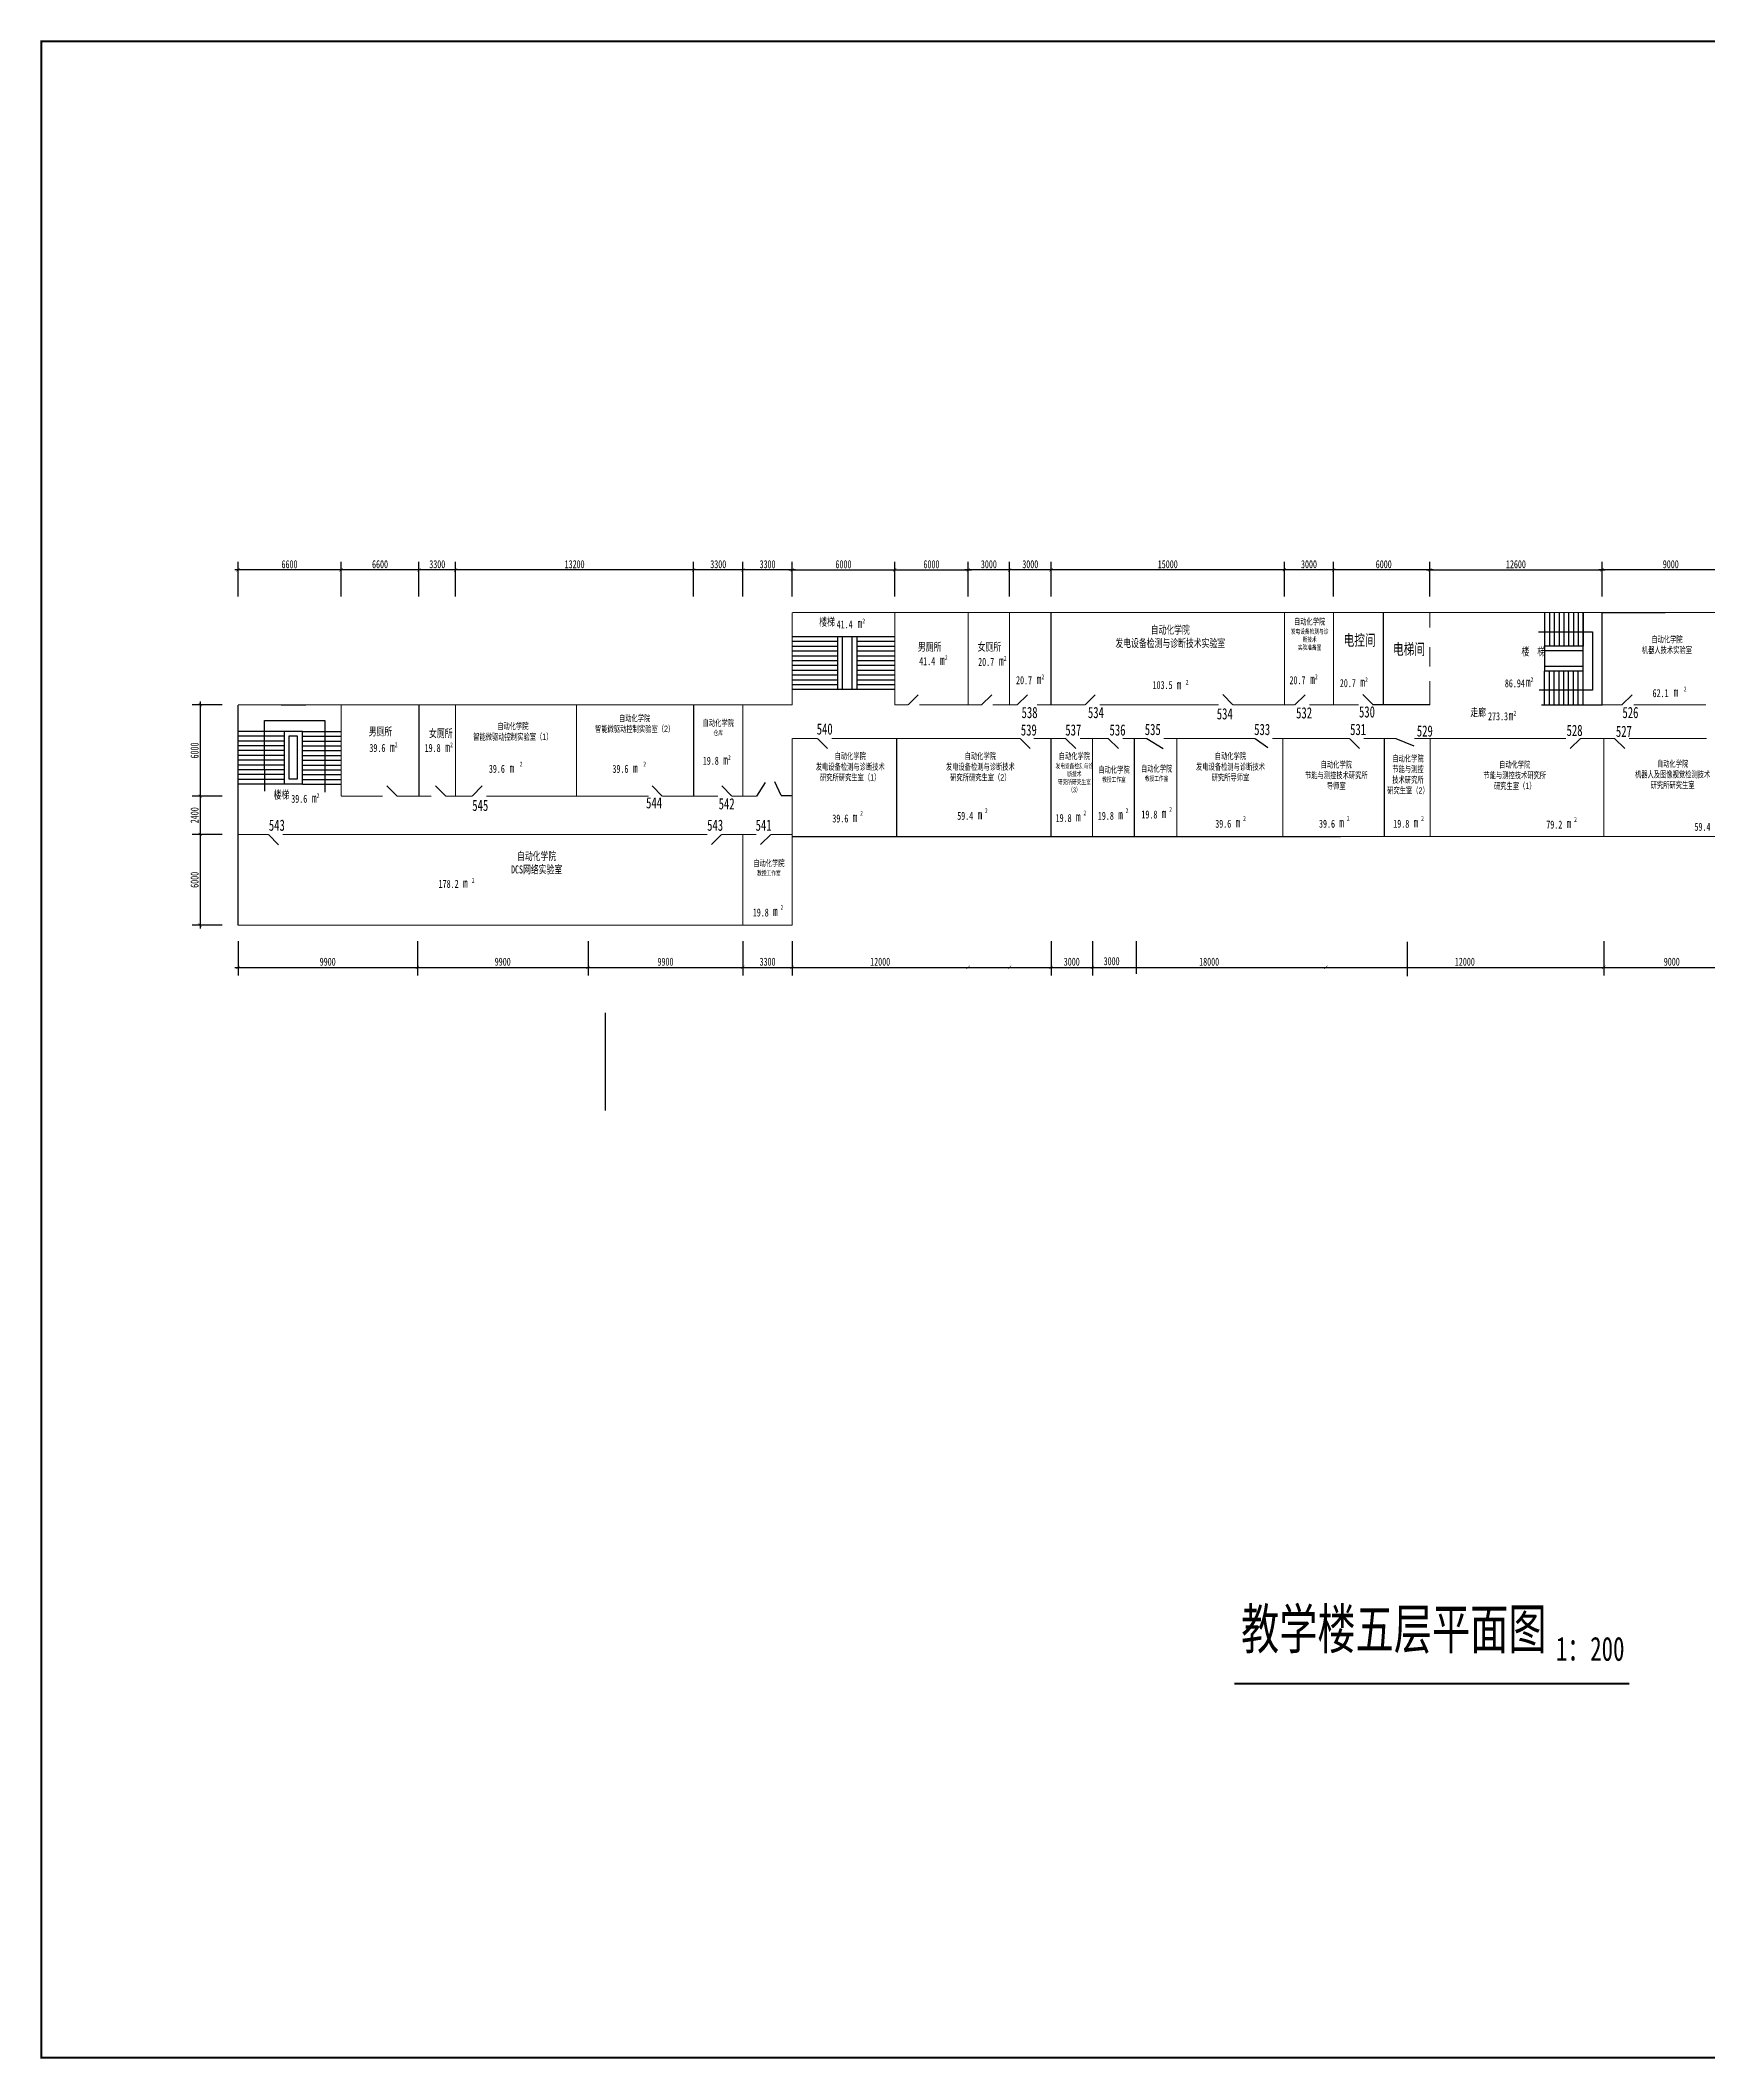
# Model space of a CAD drawing. Extents: x -85841 to 94251, y -96404 to 29716.
# Drawn here: x -85841 to 18381, y -96404 to 29716 of the extents above; entities that cross this region are included whole.
import ezdxf

# ---------------------------------------------------------------- set-up
doc = ezdxf.new("R2010")
doc.units = 0
doc.header["$LTSCALE"] = 20
doc.layers.get('0').update_dxf_attribs({"linetype": 'CONTINUOUS'})
doc.layers.get('DEFPOINTS').update_dxf_attribs({"linetype": 'CONTINUOUS'})
doc.styles.get("Standard").update_dxf_attribs({"font": '', "width": 0.7, "height": 700})
doc.styles.get('Standard').set_extended_font_data('FangSong_GB2312')

# ---------------------------------------------------------------- blocks, each defined once
blk = doc.blocks.new('1')
blk.add_line((0, 0), (900, -1))
blk = doc.blocks.new('_ARCHTICK')
at = {"color": 0, "linetype": 'ByBlock', "const_width": 0.15}
blk.add_lwpolyline([(-0.5, -0.5), (0.5, 0.5)], dxfattribs=at)

msp = doc.modelspace()

# ---------------------------------------------------------------- linework, layer by layer
at = {"color": 0, "linetype": 'ByBlock'}
for p, q in [((-66844, -3372), (-73684, -3372)), ((-73484, -5037), (-73484, -2872)), ((-61974, -3372), (-67244, -3372)), ((-67044, -5037), (-67044, -2872)), ((-59684, -3372), (-62374, -3372)), ((-62174, -5037), (-62174, -2872)), ((-44804, -3372), (-60084, -3372)), ((-59884, -5037), (-59884, -2872)), ((-59884, -5037), (-59884, -2872)), ((-41724, -3372), (-45204, -3372)), ((-45004, -5037), (-45004, -2872)), ((-38644, -3372), (-42124, -3372)), ((-41924, -5037), (-41924, -2872)), ((-39044, -3372), (-32234, -3372)), ((-38844, -5037), (-38844, -2872)), ((-38844, -5037), (-38844, -2872)), ((-32634, -3372), (-27644, -3372)), ((-32434, -5037), (-32434, -2872)), ((-25054, -3372), (-28044, -3372)), ((-27844, -5037), (-27844, -2872)), ((-27844, -5037), (-27844, -2872)), ((-22464, -3372), (-25454, -3372)), ((-25254, -5037), (-25254, -2872)), ((-7874, -3372), (-22864, -3372)), ((-22664, -5037), (-22664, -2872)), ((-4803, -3372), (-8274, -3372)), ((-8074, -5037), (-8074, -2872)), ((1216, -3372), (-5203, -3372)), ((-5003, -5037), (-5003, -2872)), ((816, -3372), (11981, -3372)), ((1016, -5037), (1016, -2872)), ((1016, -5037), (1016, -2872)), ((20571, -3372), (11581, -3372)), ((11781, -5037), (11781, -2872)), ((11781, -5037), (11781, -2872)), ((-74484, -11807), (-76349, -11807)), ((-75849, -11607), (-75849, -17707)), ((-74484, -17507), (-76349, -17507)), ((-75484, -17507), (-76349, -17507)), ((-75849, -17307), (-75849, -20107)), ((-74484, -19907), (-76349, -19907)), ((-75484, -19907), (-76349, -19907)), ((-75849, -19707), (-75849, -25777)), ((-74484, -25577), (-76349, -25577)), ((-73484, -26577), (-73484, -28711)), ((-62275, -26577), (-62275, -28711)), ((-51605, -26577), (-51605, -28711)), ((-41924, -26577), (-41924, -28711)), ((-38844, -26577), (-38844, -28711)), ((-38844, -26577), (-38844, -28711)), ((-22664, -26577), (-22664, -28711)), ((-20074, -26577), (-20074, -28711)), ((-400, -26620), (-400, -28754)), ((11892, -26577), (11892, -28711)), ((11892, -26577), (11892, -28711)), ((-73684, -28211), (-62075, -28211)), ((-62475, -28211), (-51405, -28211)), ((-51805, -28211), (-41724, -28211)), ((-42124, -28211), (-38644, -28211)), ((-39044, -28211), (-27644, -28211)), ((-28044, -28211), (-25054, -28211)), ((-25454, -28211), (-22464, -28211)), ((-22864, -28211), (-19874, -28211)), ((-20274, -28211), (-5284, -28211)), ((-5684, -28211), (12092, -28211)), ((11692, -28211), (20583, -28211))]:
    msp.add_line(p, q, dxfattribs=at)
for p, q in [((8191, -6037), (8191, -8137)), ((8491, -6037), (8491, -8137)), ((8791, -6037), (8791, -8137)), ((9091, -6037), (9091, -8137)), ((9391, -6037), (9391, -8137)), ((9691, -6037), (9691, -8137)), ((9991, -6037), (9991, -8137)), ((10291, -6037), (10291, -8137)), ((10591, -11807), (10591, -6037)), ((10591, -6037), (10591, -8137)), ((11781, -11807), (11781, -6037)), ((11781, -6037), (15736, -6037)), ((-38844, -7537), (-32434, -7537)), ((-36012, -7537), (-36012, -10837)), ((-35712, -7537), (-35712, -10837)), ((-35112, -7537), (-35112, -10837)), ((-34812, -7537), (-34812, -10837)), ((7799, -7238), (11190, -7238)), ((11190, -7238), (11190, -10893)), ((-38844, -7837), (-36012, -7837)), ((-38844, -8137), (-36012, -8137)), ((-38844, -8437), (-36012, -8437)), ((-38844, -8737), (-36012, -8737)), ((-34812, -7837), (-32434, -7837)), ((-34812, -8137), (-32434, -8137)), ((-34812, -8437), (-32434, -8437)), ((-34812, -8737), (-32434, -8737)), ((10591, -8137), (8191, -8137)), ((8191, -8137), (8191, -9707)), ((10591, -8437), (8191, -8437)), ((-38844, -9037), (-36012, -9037)), ((-38844, -9337), (-36012, -9337)), ((-38844, -9637), (-36012, -9637)), ((-38844, -9937), (-36012, -9937)), ((-34812, -9037), (-32434, -9037)), ((-34812, -9337), (-32434, -9337)), ((-34812, -9637), (-32434, -9637)), ((-34812, -9937), (-32434, -9937)), ((10591, -9407), (8191, -9407)), ((8191, -11807), (8191, -9707)), ((10591, -9707), (8191, -9707)), ((8491, -11807), (8491, -9707)), ((8791, -11807), (8791, -9707)), ((9091, -11807), (9091, -9707)), ((9391, -11807), (9391, -9707)), ((9691, -11807), (9691, -9707)), ((9991, -11807), (9991, -9707)), ((10291, -11807), (10291, -9707)), ((10591, -11807), (10591, -9707)), ((-38844, -10237), (-36012, -10237)), ((-38844, -10537), (-36012, -10537)), ((-38844, -10837), (-32434, -10837)), ((-34812, -10237), (-32434, -10237)), ((-34812, -10537), (-32434, -10537)), ((11190, -10893), (7843, -10893)), ((-70787, -11807), (-69254, -11807)), ((1016, -11807), (-2579, -11807)), ((7985, -11807), (11781, -11807)), ((-70631, -13466), (-73484, -13466)), ((-70631, -13766), (-73484, -13766)), ((-71822, -15881), (-71822, -12783)), ((-71822, -12783), (-68055, -12783)), ((-69459, -13466), (-67044, -13466)), ((-69459, -13766), (-67044, -13766)), ((-68055, -12783), (-68055, -15829)), ((-70631, -14066), (-73484, -14066)), ((-70631, -14366), (-73484, -14366)), ((-70631, -14666), (-73484, -14666)), ((-70631, -14966), (-73484, -14966)), ((-69459, -14066), (-67044, -14066)), ((-69459, -14366), (-67044, -14366)), ((-69459, -14666), (-67044, -14666)), ((-69459, -14966), (-67044, -14966)), ((-16671, -13907), (-15656, -14534)), ((-9912, -13907), (-9102, -14466)), ((-1105, -13907), (12, -14363)), ((-70631, -15266), (-73484, -15266)), ((-70631, -15566), (-73484, -15566)), ((-70631, -15866), (-73484, -15866)), ((-70631, -16166), (-73484, -16166)), ((-71822, -15881), (-71822, -17208)), ((-69459, -15266), (-67044, -15266)), ((-69459, -15566), (-67044, -15566)), ((-69459, -15866), (-67044, -15866)), ((-69459, -16166), (-67044, -16166)), ((-68055, -15829), (-68055, -17253)), ((-70631, -16466), (-73484, -16466)), ((-70631, -16766), (-73484, -16766)), ((-69459, -16466), (-67044, -16466)), ((-69459, -16766), (-67044, -16766)), ((-41061, -17507), (-40517, -16666)), ((-39538, -17481), (-39919, -16612)), ((-38844, -20027), (-4563, -20027)), ((-65373, -25577), (-65373, -25577)), ((-17350, -26582), (-17350, -28605))]:
    msp.add_line(p, q)
for points, const_width in [([(-85781, 29656), (92419, 29656), (92419, -96344), (-85781, -96344), (-85781, 29656)], 120), ([(-38844, -6037), (1016, -6037)], 70), ([(-38844, -6037), (-38844, -11807)], 70), ([(-22664, -11807), (-22664, -6037)], 70), ([(-5003, -11807), (-5003, -6037)], 70), ([(1016, -6037), (1016, -6990)], 70), ([(1016, -6037), (6981, -6037)], 70), ([(6981, -6037), (11781, -6037)], 70), ([(11781, -6037), (47417, -6037)], 70), ([(11781, -6037), (11781, -11807), (11864, -11807)], 70), ([(1016, -8190), (1016, -9422)], 70), ([(1016, -10322), (1016, -11807)], 70), ([(-59884, -11807), (-73484, -11807)], 70), ([(-73484, -15266), (-73484, -11807)], 70), ([(-67044, -11807), (-67044, -17507)], 70), ([(-62174, -11836), (-62174, -17536)], 70), ([(-59884, -11807), (-59884, -17507)], 70), ([(-59884, -11807), (-38844, -11807)], 70), ([(-32434, -11807), (-31599, -11807)], 70), ([(-30899, -11807), (-28364, -11807)], 70), ([(-27009, -11807), (-28364, -11807)], 70), ([(-26309, -11807), (-24774, -11807)], 70), ([(-23539, -11807), (-20533, -11807)], 70), ([(-19633, -11807), (-13193, -11807)], 70), ([(-14305, -11807), (-12192, -11807)], 70), ([(-11292, -11807), (-8074, -11807)], 70), ([(-8110, -11807), (-7424, -11807)], 70), ([(-6524, -11807), (-4164, -11807)], 70), ([(-4164, -11807), (-3428, -11807)], 70), ([(-2528, -11807), (1016, -11807)], 70), ([(11864, -11807), (13021, -11807)], 70), ([(14371, -11807), (13758, -11807)], 70), ([(14454, -11807), (14371, -11807)], 70), ([(14658, -11807), (14454, -11807)], 70), ([(14658, -11807), (18269, -11807)], 70), ([(-38844, -13907), (-37270, -13907)], 70), ([(-38844, -13907), (-38844, -19907)], 70), ([(-36370, -13907), (-25254, -13907)], 70), ([(-32311, -13907), (-32311, -20027)], 70), ([(-26286, -13907), (-24596, -13907)], 70), ([(-23748, -13907), (-21753, -13907)], 70), ([(-22664, -13907), (-22664, -20027)], 70), ([(-20853, -13907), (-19086, -13907)], 70), ([(-18186, -13907), (-16671, -13907)], 70), ([(-15613, -13907), (-9912, -13907)], 70), ([(-14800, -13907), (-14800, -20027)], 70), ([(-8820, -13907), (-7813, -13907)], 70), ([(-8169, -13907), (-8169, -20027)], 70), ([(-8169, -13907), (-8169, -20027)], 70), ([(-7813, -13907), (-5003, -13907)], 70), ([(-5782, -13907), (-4015, -13907)], 70), ([(-3115, -13907), (-1105, -13907)], 70), ([(-1829, -13907), (-1829, -20027)], 70), ([(55, -13907), (1039, -13907)], 70), ([(1039, -13907), (9527, -13907)], 70), ([(1039, -13907), (1039, -20027)], 70), ([(10427, -13907), (11856, -13907)], 70), ([(11856, -13907), (12566, -13907)], 70), ([(13466, -13907), (18315, -13907)], 70), ([(-17458, -13950), (-17458, -20070)], 70), ([(-73484, -15266), (-73484, -25577)], 70), ([(-67044, -17507), (-64444, -17507)], 70), ([(-63544, -17507), (-61403, -17507)], 70), ([(-60503, -17507), (-59884, -17507)], 70), ([(-59884, -17507), (-58858, -17507)], 70), ([(-57958, -17507), (-51128, -17507)], 70), ([(-50228, -17507), (-51128, -17507)], 70), ([(-50228, -17507), (-47812, -17507)], 70), ([(-46969, -17507), (-43485, -17507)], 70), ([(-42609, -17507), (-41924, -17507)], 70), ([(-41924, -17507), (-41061, -17507)], 70), ([(-39538, -17481), (-38844, -17481)], 70), ([(-72627, -19907), (-73484, -19907)], 70), ([(-72627, -19907), (-71585, -19907)], 70), ([(-70685, -19907), (-49468, -19907)], 70), ([(-63096, -19907), (-49468, -19907)], 70), ([(-60554, -19907), (-49468, -19907)], 70), ([(-52566, -19907), (-50784, -19907)], 70), ([(-52426, -19907), (-49468, -19907)], 70), ([(-49884, -19907), (-44158, -19907)], 70), ([(-43258, -19907), (-41924, -19907)], 70), ([(-43258, -19907), (-41078, -19907)], 70), ([(-41924, -20027), (-41924, -19907)], 70), ([(-40178, -19907), (-38844, -19907)], 70), ([(-38844, -19907), (-38844, -20027)], 70), ([(-38844, -20027), (-4563, -20027)], 70), ([(-38844, -20027), (-38844, -25577)], 70), ([(-4563, -20027), (8156, -20027)], 70), ([(8156, -20027), (12956, -20027)], 70), ([(12956, -20027), (47636, -20027)], 70), ([(-70404, -25577), (-73484, -25577)], 70), ([(-64287, -25577), (-70404, -25577)], 70), ([(-64287, -25577), (-63537, -25577)], 70), ([(-63286, -25577), (-63537, -25577)], 70), ([(-63286, -25577), (-38844, -25577)], 70), ([(-50522, -31044), (-50522, -37164)], 70), ([(-11205, -72976), (13480, -72976)], 120)]:
    msp.add_lwpolyline(points, dxfattribs=dict(const_width=const_width))
for points in [[(-85781, -96344), (92419, -96344), (92419, 29656), (-85781, 29656)], [(-69459, -13466), (-70606, -13466), (-70606, -16749), (-69459, -16749)], [(-69759, -13766), (-70306, -13766), (-70306, -16426), (-69759, -16426)]]:
    msp.add_lwpolyline(points, close=True)
for points in [[(-32434, -11807, 70, 70, 0), (-32434, -6037, 70, 70, 0)], [(-27844, -11807, 70, 70, 0), (-27844, -6037, 70, 70, 0)], [(-25254, -11807, 70, 70, 0), (-25254, -6037, 70, 70, 0)], [(-8074, -11807, 70, 70, 0), (-8074, -6037, 70, 70, 0)], [(-1894, -11807, 70, 70, 0), (-1894, -6037, 70, 70, 0)], [(-52326, -11807, 70, 70, 0), (-52326, -17507, 70, 70, 0)], [(-45004, -11807, 70, 70, 0), (-45004, -17507, 70, 70, 0)], [(-41924, -11807, 70, 70, 0), (-41924, -17507, 70, 70, 0)], [(-20074, -13907, 70, 70, 0), (-20074, -20027, 70, 70, 0)], [(11892, -13907, 70, 70, 0), (11892, -20027, 70, 70, 0)], [(-41924, -20027, 70, 70, 0), (-41924, -25577, 70, 70, 0)]]:
    msp.add_lwpolyline(points, format="xyseb")
at = {"layer": 'DEFPOINTS', "color": 0, "linetype": 'ByBlock'}
for p in [(-73484, -3372), (-67044, -3372), (-62174, -3372), (-59884, -3372), (-45004, -3372), (-41924, -3372), (-38844, -3372), (-32434, -3372), (-27844, -3372), (-27844, -3372), (-25254, -3372), (-22664, -3372), (-8074, -3372), (-5003, -3372), (1016, -3372), (11781, -3372), (11781, -3372), (-38844, -6037), (-38844, -6037), (-38844, -6037), (-38844, -6037), (-33144, -6037), (-33144, -6037), (-33144, -6037), (-32434, -6037), (-32434, -6037), (-32434, -6037), (-28844, -6037), (-28844, -6037), (-28364, -6037), (-28364, -6037), (-27844, -6037), (-27844, -6037), (-27844, -6037), (-25584, -6037), (-25584, -6037), (-25584, -6037), (-25254, -6037), (-25254, -6037), (-25254, -6037), (-25254, -6037), (-22814, -6037), (-22814, -6037), (-22814, -6037), (-22814, -6037), (-22814, -6037), (-22664, -6037), (-22664, -6037), (-22664, -6037), (-22664, -6037), (-15814, -6037), (-15814, -6037), (-10074, -6037), (-10074, -6037), (-8074, -6037), (-8074, -6037), (-5003, -6037), (-5003, -6037), (-4484, -6037), (-4484, -6037), (-4164, -6037), (-4164, -6037), (-4164, -6037), (-1894, -6037), (-1894, -6037), (-1894, -6037), (-1574, -6037), (1016, -6037), (11781, -6037), (11781, -6037), (11781, -6037), (11781, -6037), (11781, -6037), (14371, -6037), (14371, -6037), (16961, -6037), (16961, -6037), (-73484, -11807), (-73484, -11807), (-67044, -11807), (-67044, -11807), (-67044, -11807), (-62174, -11836), (-62174, -11836), (-62174, -11836), (-62174, -11836), (-62174, -11836), (-59884, -11807), (-59884, -11807), (-59884, -11807), (-59884, -11807), (-59884, -11807), (-59884, -11807), (-49364, -11807), (-49364, -11807), (-45004, -11807), (-45004, -11807), (-45004, -11807), (-45004, -11807), (-43807, -11807), (-41924, -11807), (-41924, -11807), (-41924, -11807), (-41924, -11807), (-38844, -11807), (11856, -13907), (-75849, -17507), (-74484, -17507), (-67044, -17507), (-75849, -19907), (-74484, -19907), (-73484, -19907), (-38844, -20027), (-27844, -20027), (-27844, -20027), (-27844, -20027), (-27844, -20027), (-27764, -20027), (-25254, -20027), (-25254, -20027), (-22664, -20027), (-22664, -20027), (-21664, -20027), (-21664, -20027), (-21504, -20027), (-21504, -20027), (-20074, -20027), (-20074, -20027), (-13074, -20027), (-13074, -20027), (-12834, -20027), (-12834, -20027), (-5003, -20027), (-5003, -20027), (-4003, -20027), (-4003, -20027), (-3683, -20027), (4106, -20027), (4106, -20027), (11892, -20027), (11892, -20027), (12696, -20027), (12696, -20027), (-75849, -25577), (-73484, -25577), (-73484, -25577), (-73484, -25577), (-70404, -25577), (-70404, -25577), (-62275, -25577), (-62275, -25577), (-62275, -25577), (-62275, -25577), (-51605, -25577), (-51605, -25577), (-51605, -25577), (-51605, -25577), (-41924, -25577), (-41924, -25577), (-38844, -25577), (-38844, -25577), (-38844, -25577), (-62275, -28211), (-51605, -28211), (-41924, -28211), (-38844, -28211), (-27844, -28211), (-25254, -28211), (-22664, -28211), (-20074, -28211), (-5484, -28211), (11892, -28211)]:
    msp.add_point(p, dxfattribs=at)

# ---------------------------------------------------------------- block references
at = {"color": 0, "linetype": 'ByBlock', "xscale": 200, "yscale": 200, "zscale": 200}
for p, rotation in [((-73484, -3372), 180), ((-67044, -3372), 180), ((-62174, -3372), 180), ((-59884, -3372), 180), ((-45004, -3372), 180), ((-41924, -3372), 180), ((-38844, -3372), 180), ((-38844, -3372), 180), ((-32434, -3372), 180), ((-27844, -3372), 180), ((-25254, -3372), 180), ((-22664, -3372), 180), ((-8074, -3372), 180), ((-5003, -3372), 180), ((1016, -3372), 180), ((1016, -3372), 180), ((11781, -3372), 180), ((-75849, -11807), 90), ((-75849, -17507), 270), ((-75849, -17507), 90), ((-75849, -19907), 90), ((-75849, -19907), 270), ((-75849, -25577), 270), ((-73484, -28211), 180), ((-62275, -28211), 180), ((-51605, -28211), 180), ((-41924, -28211), 180), ((-38844, -28211), 180), ((-27844, -28211), 180), ((-25254, -28211), 180), ((-22664, -28211), 180), ((-20074, -28211), 180), ((-5484, -28211), 180), ((11892, -28211), 180)]:
    msp.add_blockref('_ARCHTICK', p, dxfattribs=dict(at, rotation=rotation))
for p in [(-67044, -3372), (-62174, -3372), (-59884, -3372), (-59884, -3372), (-45004, -3372), (-41924, -3372), (-38844, -3372), (-32434, -3372), (-27844, -3372), (-27844, -3372), (-25254, -3372), (-22664, -3372), (-8074, -3372), (-5003, -3372), (1016, -3372), (11781, -3372), (11781, -3372), (-62275, -28211), (-51605, -28211), (-41924, -28211), (-38844, -28211), (-27844, -28211), (-25254, -28211), (-22664, -28211), (-20074, -28211), (-5484, -28211), (11892, -28211)]:
    msp.add_blockref('_ARCHTICK', p, dxfattribs=at)
for p, rotation in [((-31599, -11807), 45), ((-27009, -11807), 45), ((-24774, -11807), 45), ((-20533, -11807), 45), ((-11292, -11807), 135), ((-7424, -11807), 45), ((-2528, -11807), 135), ((13021, -11807), 45), ((-37270, -13907), 315), ((-24596, -13907), 315), ((-21753, -13907), 315), ((-19086, -13907), 315), ((-4015, -13907), 315), ((10427, -13907), 225), ((12566, -13907), 315), ((-63544, -17507), 135), ((-60503, -17507), 135), ((-58858, -17507), 45), ((-46969, -17507), 135), ((-42609, -17507), 135), ((-71585, -19907), 315), ((-43258, -19907), 225), ((-40178, -19907), 225)]:
    msp.add_blockref('1', p, dxfattribs=dict(rotation=rotation))

# ---------------------------------------------------------------- texts
at = {"color": 0, "linetype": 'ByBlock', "char_height": 500, "attachment_point": 5}
for s, insert in [('6600', (-70264, -3022)), ('6600', (-64609, -3022)), ('3300', (-61029, -3022)), ('13200', (-52444, -3022)), ('3300', (-43464, -3022)), ('3300', (-40384, -3022)), ('6000', (-35639, -3022)), ('6000', (-30139, -3022)), ('3000', (-26549, -3022)), ('3000', (-23959, -3022)), ('15000', (-15369, -3022)), ('3000', (-6539, -3022)), ('6000', (-1869, -3022)), ('12600', (6398, -3022)), ('9000', (16076, -3022)), ('9900', (-67880, -27861)), ('9900', (-56940, -27861)), ('9900', (-46765, -27861)), ('3300', (-40384, -27861)), ('12000', (-33344, -27861)), ('3000', (-21369, -27861)), ('18000', (-12779, -27861)), ('12000', (3204, -27861)), ('9000', (16138, -27861))]:
    msp.add_mtext(s, dxfattribs=dict(at, insert=insert))
for s, insert, char_height, width, attachment_point in [('楼梯', (-37154, -6374), 500, 2119.32, 1), ('41.4', (-36064, -6527), 500, 1559.55, 1), ('m', (-34756, -6407), 600, 512.8, 1), ('2', (-34459, -6413), 300, 341.87, 1), ('{\\fGulim|b0|i0|c134|p34;\\C7;自\\fPMingLiU|b0|i0|c134|p18;动\\fGulim|b0|i0|c134|p34;化\\fPMingLiU|b0|i0|c134|p18;学\\fGulim|b0|i0|c134|p34;院\\fPMingLiU|b0|i0|c134|p18;\\C256;\\P发电设备检测与诊断技术实验\\fGulim|b0|i0|c134|p34;室}', (-15212, -6869), 500, 7248.07, 2), ('{\\fGulim|b0|i0|c134|p34;\\C7;自\\fPMingLiU|b0|i0|c134|p18;动\\fGulim|b0|i0|c134|p34;化\\fPMingLiU|b0|i0|c134|p18;学\\fGulim|b0|i0|c134|p34;院\\fPMingLiU|b0|i0|c134|p18;\\C256;\\P\\H0.75x;发电设备检测与诊断技术\\P实验准备室}', (-6500, -6402), 400, 2411.33, 2), ('电控间', (-4377, -7413), 700, 2110.71, 1), ('{\\fGulim|b0|i0|c129|p34;自\\fPMingLiU|b0|i0|c136|p18;动\\fGulim|b0|i0|c134|p34;化\\fPMingLiU|b0|i0|c134|p18;学\\fGulim|b0|i0|c134|p34;院}\\P{\\fPMingLiU|b0|i0|c134|p18;机器人技术实验\\fGulim|b0|i0|c134|p34;室}', (15833, -7513), 400, 6485.63, 2), ('男厕所', (-30986, -7933), 500, 2634.82, 1), ('2', (-29299, -8714), 300, 341.87, 1), ('女厕所', (-27250, -7933), 500, 1661.79, 1), ('2', (-25614, -8760), 300, 341.87, 1), ('电梯间', (-1290, -7976), 700, 2062.12, 1), ('楼  梯', (6744, -8230), 500, 1546.53, 1), ('41.4', (-30905, -8829), 500, 1559.55, 1), ('m', (-29596, -8709), 600, 512.8, 1), ('20.7', (-27219, -8875), 500, 1559.55, 1), ('m', (-25911, -8755), 600, 512.8, 1), ('20.7', (-24851, -10015), 500, 1661.09, 1), ('m', (-23557, -9896), 600, 512.8, 1), ('2', (-23260, -9902), 300, 341.87, 1), ('20.7', (-7758, -10015), 500, 1661.09, 1), ('m', (-6464, -9896), 600, 512.8, 1), ('2', (-6167, -9902), 300, 341.87, 1), ('2', (-3033, -10086), 300, 341.87, 1), ('2', (7320, -10083), 300, 341.87, 1), ('103.5', (-16316, -10319), 500, 1559.55, 1), ('m', (-14805, -10236), 600, 512.8, 1), ('2', (-14242, -10242), 300, 341.87, 1), ('20.7', (-4610, -10196), 500, 1661.09, 1), ('m', (-3330, -10080), 600, 512.8, 1), ('86.94', (5705, -10211), 500, 1016.41, 1), ('m', (7023, -10077), 600, 512.8, 1), ('62.1', (14939, -10826), 500, 1016.41, 1), ('m', (16257, -10692), 600, 512.8, 1), ('2', (16895, -10664), 300, 341.87, 1), ('{\\fGulim|b0|i0|c134|p34;\\C7;自\\fPMingLiU|b0|i0|c134|p18;动\\fGulim|b0|i0|c134|p34;化\\fPMingLiU|b0|i0|c134|p18;学\\fGulim|b0|i0|c134|p34;院}\\P{\\fGulim|b0|i0|c134|p34;智能\\fPMingLiU|b0|i0|c134|p18;微驱动控制实验\\fGulim|b0|i0|c134|p34;室（2）}', (-48692, -12440), 400, 5121.99, 2), ('538', (-24505, -11934), 700, 1209.34, 1), ('534', (-20359, -11934), 700, 1209.34, 1), ('534', (-12303, -12015), 700, 1209.34, 1), ('532', (-7345, -11955), 700, 1209.34, 1), ('530', (-3415, -11894), 700, 1209.34, 1), ('走廊', (3548, -12023), 500, 1832.92, 1), ('273.3', (4653, -12271), 500, 1559.55, 1), ('m', (5947, -12169), 600, 512.8, 1), ('2', (6244, -12175), 300, 341.87, 1), ('526', (13054, -11934), 700, 1209.34, 1), ('男厕所', (-65316, -13222), 500, 1947.48, 1), ('女厕所', (-61546, -13338), 500, 2123.05, 1), ('{\\fGulim|b0|i0|c134|p34;\\C7;自\\fPMingLiU|b0|i0|c134|p18;动\\fGulim|b0|i0|c134|p34;化\\fPMingLiU|b0|i0|c134|p18;学\\fGulim|b0|i0|c134|p34;院}\\P{\\fGulim|b0|i0|c134|p34;智能\\fPMingLiU|b0|i0|c134|p18;微驱动控制实验\\fGulim|b0|i0|c134|p34;室（1）}', (-56305, -12934), 400, 5121.99, 2), ('{\\fGulim|b0|i0|c134|p34;\\C7;自\\fPMingLiU|b0|i0|c134|p18;动\\fGulim|b0|i0|c134|p34;化\\fPMingLiU|b0|i0|c134|p18;学\\fGulim|b0|i0|c134|p34;院\\fPMingLiU|b0|i0|c134|p18;\\C256;\\P\\H0.75x;仓库}', (-43463, -12736), 400, 2411.33, 2), ('540', (-37312, -12965), 700, 1209.34, 1), ('539', (-24553, -13025), 700, 967.47, 1), ('537', (-21772, -13025), 700, 1088.4, 1), ('536', (-19008, -13025), 700, 1088.4, 1), ('535', (-16804, -12993), 700, 1088.4, 1), ('533', (-9965, -12993), 700, 1088.4, 1), ('531', (-3967, -12993), 700, 1088.4, 1), ('529', (201, -13090), 700, 1335.85, 1), ('528', (9561, -13053), 700, 1330.27, 1), ('527', (12645, -13111), 700, 1088.4, 1), ('39.6', (-65274, -14250), 500, 1559.55, 1), ('m', (-63980, -14148), 600, 512.8, 1), ('2', (-63683, -14154), 300, 341.87, 1), ('19.8', (-61819, -14250), 500, 1559.55, 1), ('m', (-60525, -14148), 600, 512.8, 1), ('2', (-60228, -14154), 300, 341.87, 1), ('19.8', (-44432, -15048), 500, 1559.55, 1), ('m', (-43154, -14939), 600, 512.8, 1), ('2', (-42857, -14945), 300, 341.87, 1), ('{\\fGulim|b0|i0|c134|p34;\\C7;自\\fPMingLiU|b0|i0|c134|p18;动\\fGulim|b0|i0|c134|p34;化\\fPMingLiU|b0|i0|c134|p18;学\\fGulim|b0|i0|c134|p34;院\\fPMingLiU|b0|i0|c134|p18;\\C256;\\P发电设备检测与诊断技术\\P研究所研究生室（1）}', (-35218, -14806), 400, 7248.07, 2), ('{\\fGulim|b0|i0|c134|p34;\\C7;自\\fPMingLiU|b0|i0|c134|p18;动\\fGulim|b0|i0|c134|p34;化\\fPMingLiU|b0|i0|c134|p18;学\\fGulim|b0|i0|c134|p34;院\\fPMingLiU|b0|i0|c134|p18;\\C256;\\P发电设备检测与诊断技术\\P研究所研究生室（2）}', (-27084, -14806), 400, 7248.07, 2), ('{\\fGulim|b0|i0|c134|p34;\\C7;自\\fPMingLiU|b0|i0|c134|p18;动\\fGulim|b0|i0|c134|p34;化\\fPMingLiU|b0|i0|c134|p18;学\\fGulim|b0|i0|c134|p34;院\\fPMingLiU|b0|i0|c134|p18;\\C256;\\P\\H0.75x;发电设备检测与诊断技术\\P研究所研究生室\\P（3）}', (-21203, -14806), 400, 2411.33, 2), ('{\\fGulim|b0|i0|c134|p34;\\C7;自\\fPMingLiU|b0|i0|c134|p18;动\\fGulim|b0|i0|c134|p34;化\\fPMingLiU|b0|i0|c134|p18;学\\fGulim|b0|i0|c134|p34;院\\fPMingLiU|b0|i0|c134|p18;\\C256;\\P发电设备检测与诊断技术\\P研究所导师室}', (-11447, -14806), 400, 7248.07, 2), ('{\\fGulim|b0|i0|c129|p34;自\\fPMingLiU|b0|i0|c136|p18;动\\fGulim|b0|i0|c134|p34;化\\fPMingLiU|b0|i0|c134|p18;学\\fGulim|b0|i0|c134|p34;院}\\P{\\fPMingLiU|b0|i0|c134|p18;节能与测控\\P技术研究所\\P研究生\\fGulim|b0|i0|c134|p34;室（2）}', (-354, -14955), 400, 2803.11, 2), ('39.6', (-57804, -15555), 500, 1559.55, 1), ('m', (-56509, -15453), 600, 512.8, 1), ('2', (-55871, -15356), 300, 341.87, 1), ('39.6', (-50081, -15555), 500, 1559.55, 1), ('m', (-48787, -15453), 600, 512.8, 1), ('2', (-48149, -15356), 300, 341.87, 1), ('{\\fGulim|b0|i0|c134|p34;\\C7;自\\fPMingLiU|b0|i0|c134|p18;动\\fGulim|b0|i0|c134|p34;化\\fPMingLiU|b0|i0|c134|p18;学\\fGulim|b0|i0|c134|p34;院\\fPMingLiU|b0|i0|c134|p18;\\C256;\\P\\H0.75x;教授工作室}', (-18729, -15657), 400, 2411.33, 2), ('{\\fGulim|b0|i0|c134|p34;\\C7;自\\fPMingLiU|b0|i0|c134|p18;动\\fGulim|b0|i0|c134|p34;化\\fPMingLiU|b0|i0|c134|p18;学\\fGulim|b0|i0|c134|p34;院\\fPMingLiU|b0|i0|c134|p18;\\C256;\\P\\H0.75x;教授工作室}', (-16064, -15593), 400, 2411.33, 2), ('{\\fGulim|b0|i0|c129|p34;自\\fPMingLiU|b0|i0|c136|p18;动\\fGulim|b0|i0|c134|p34;化\\fPMingLiU|b0|i0|c134|p18;学\\fGulim|b0|i0|c134|p34;院}\\P{\\fPMingLiU|b0|i0|c134|p18;节能与测控技术研究所\\P导师\\fGulim|b0|i0|c134|p34;室}', (-4833, -15340), 400, 6485.63, 2), ('{\\fGulim|b0|i0|c129|p34;自\\fPMingLiU|b0|i0|c136|p18;动\\fGulim|b0|i0|c134|p34;化\\fPMingLiU|b0|i0|c134|p18;学\\fGulim|b0|i0|c134|p34;院}\\P{\\fPMingLiU|b0|i0|c134|p18;节能与测控技术研究所\\P研究生\\fGulim|b0|i0|c134|p34;室（1）}', (6324, -15340), 400, 6485.63, 2), ('{\\fGulim|b0|i0|c129|p34;自\\fPMingLiU|b0|i0|c136|p18;动\\fGulim|b0|i0|c134|p34;化\\fPMingLiU|b0|i0|c134|p18;学\\fGulim|b0|i0|c134|p34;院}\\P{\\fPMingLiU|b0|i0|c134|p18;机器人及图\\fGulim|b0|i0|c134|p34;像\\fPMingLiU|b0|i0|c134|p18;视觉检测技术\\P研究所研究生\\fGulim|b0|i0|c134|p34;室}', (16190, -15285), 400, 6485.63, 2), ('楼梯', (-71262, -17178), 500, 1832.92, 1), ('39.6', (-70157, -17426), 500, 1559.55, 1), ('m', (-68863, -17324), 600, 512.8, 1), ('2', (-68566, -17330), 300, 341.87, 1), ('544', (-47977, -17577), 700, 1511.67, 1), ('542', (-43442, -17637), 700, 967.47, 1), ('545', (-58844, -17734), 700, 1209.34, 1), ('39.6', (-36335, -18655), 500, 1559.55, 1), ('m', (-35063, -18523), 600, 512.8, 1), ('2', (-34596, -18436), 300, 341.87, 1), ('59.4', (-28530, -18490), 500, 1559.55, 1), ('m', (-27258, -18358), 600, 512.8, 1), ('2', (-26791, -18271), 300, 341.87, 1), ('19.8', (-22375, -18628), 500, 1559.55, 1), ('m', (-21103, -18495), 600, 512.8, 1), ('2', (-20635, -18408), 300, 341.87, 1), ('19.8', (-19736, -18490), 500, 1559.55, 1), ('m', (-18464, -18358), 600, 512.8, 1), ('2', (-17997, -18271), 300, 341.87, 1), ('19.8', (-17016, -18408), 500, 1559.55, 1), ('m', (-15744, -18276), 600, 512.8, 1), ('2', (-15276, -18188), 300, 341.87, 1), ('2', (-10659, -18765), 300, 341.87, 1), ('2', (-4174, -18765), 300, 341.87, 1), ('2', (471, -18765), 300, 341.87, 1), ('2', (10034, -18820), 300, 341.87, 1), ('543', (-71559, -18976), 700, 1209.34, 1), ('543', (-44161, -18976), 700, 1209.34, 1), ('541', (-41131, -18976), 700, 1209.34, 1), ('39.6', (-12399, -18985), 500, 1559.55, 1), ('m', (-11127, -18852), 600, 512.8, 1), ('39.6', (-5913, -18985), 500, 1559.55, 1), ('m', (-4641, -18852), 600, 512.8, 1), ('19.8', (-1269, -18985), 500, 1559.55, 1), ('m', (3, -18852), 600, 512.8, 1), ('79.2', (8295, -19040), 500, 1559.55, 1), ('m', (9567, -18907), 600, 512.8, 1), ('59.4', (17556, -19177), 500, 1559.55, 1), ('{\\fGulim|b0|i0|c134|p34;\\C7;自\\fPMingLiU|b0|i0|c134|p18;动\\fGulim|b0|i0|c134|p34;化\\fPMingLiU|b0|i0|c134|p18;学\\fGulim|b0|i0|c134|p34;院}\\PDCS{\\fPMingLiU|b0|i0|c136|p18;网\\fPMingLiU|b0|i0|c134|p18;络实验\\fGulim|b0|i0|c134|p34;室}', (-54821, -21008), 500, 5121.99, 2), ('{\\fGulim|b0|i0|c134|p34;\\C7;自\\fPMingLiU|b0|i0|c134|p18;动\\fGulim|b0|i0|c134|p34;化\\fPMingLiU|b0|i0|c134|p18;学\\fGulim|b0|i0|c134|p34;院\\fPMingLiU|b0|i0|c134|p18;\\C256;\\P\\H0.75x;教授工作室}', (-40302, -21497), 400, 2411.33, 2), ('2', (-58872, -22638), 300, 341.87, 1), ('{\\C3;178.2}', (-60945, -22742), 500, 1559.55, 1), ('m', (-59413, -22632), 600, 512.8, 1), ('19.8', (-41309, -24532), 500, 1559.55, 1), ('m', (-40037, -24400), 600, 512.8, 1), ('2', (-39570, -24313), 300, 341.87, 1), ('3000', (-19375, -27572), 500, 1421.99, 1), ('教学楼五层平面图', (-10785, -68302), 2500, 54703.41, 1), ('1：200', (8892, -70043), 1500, 6148.32, 1)]:
    msp.add_mtext(s, dxfattribs=dict(insert=insert, char_height=char_height, width=width, attachment_point=attachment_point))
at = {"color": 0, "linetype": 'ByBlock', "char_height": 500, "attachment_point": 5, "rotation": 90}
for s, insert in [('6000', (-76199, -14657)), ('2400', (-76199, -18707)), ('6000', (-76199, -22742))]:
    msp.add_mtext(s, dxfattribs=dict(at, insert=insert))

doc.saveas('drawing.dxf')
